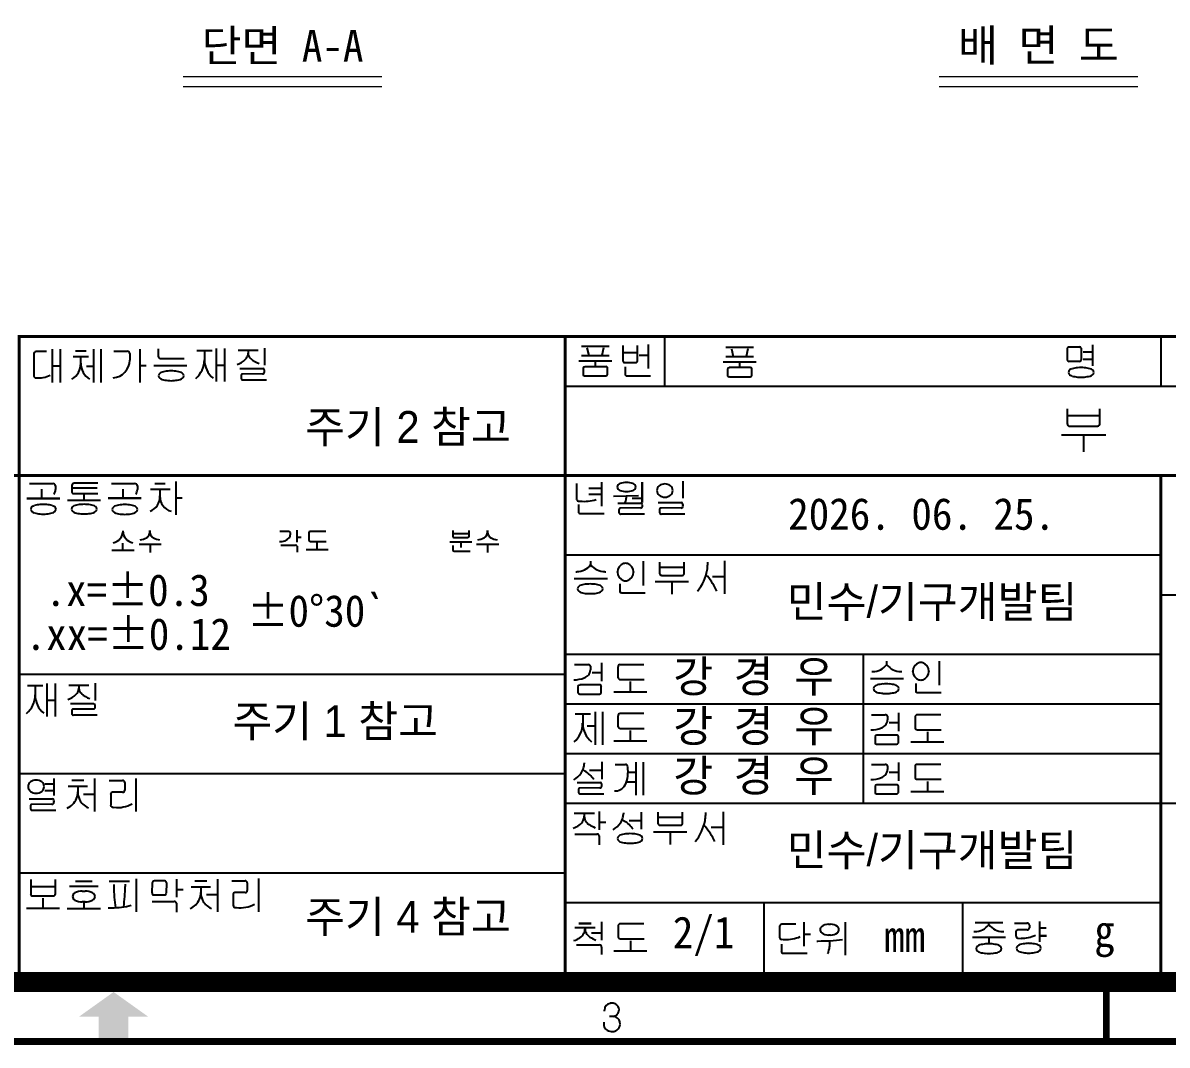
# Model space of a CAD drawing. Header units: millimetres. Extents: x 20 to 420, y 20 to 297.
# Drawn here: x 218.4 to 333.6, y 19.6 to 122.6 of the extents above; entities that cross this region are included whole.
import ezdxf

# ---------------------------------------------------------------- set-up
doc = ezdxf.new("R2010")
doc.units = ezdxf.units.MM
doc.layers.get('0').update_dxf_attribs({"color": 6})
doc.layers.add('0 @ 1', color=6, linetype='Continuous')
doc.layers.add('DIM', color=2, linetype='Continuous', lineweight=9)
doc.styles.get("Standard").update_dxf_attribs({"font": '', "height": 3.2})
doc.styles.get('Standard').set_extended_font_data('GulimChe')

# ---------------------------------------------------------------- blocks, each defined once
blk = doc.blocks.new('A-3_규격도면_동인광학')
blk.add_hatch(color=256).paths.add_polyline_path([(204, 2.5), (206, 2.5), (206, 0), (209, 0), (209, 2.5), (211, 2.5), (207.5, 5)])
for p, q in [((263, 71), (263, 66)), ((313, 71), (313, 66)), ((199.46, 69.16), (199.46, 67.06)), ((200.76, 69.49), (199.71, 69.49)), ((201.31, 69.71), (201.31, 66.37)), ((202.12, 69.71), (202.12, 66.37)), ((203.67, 69.54), (204.73, 69.54)), ((205.49, 69.71), (205.49, 66.37)), ((206.2, 69.71), (206.2, 66.37)), ((207.52, 69.52), (208.87, 69.52)), ((209.13, 69.27), (209.13, 68.63)), ((210.13, 69.71), (210.13, 66.37)), ((211.99, 69.75), (211.99, 69.01)), ((215.9, 69.58), (217.44, 69.58)), ((216.66, 69.58), (216.66, 68.65)), ((217.85, 69.8), (217.85, 66.46)), ((218.66, 69.8), (218.66, 66.46)), ((220.05, 69.62), (222.07, 69.62)), ((221.06, 69.62), (221.06, 69.31)), ((221.06, 69.62), (221.06, 69.31)), ((222.7, 69.82), (222.7, 68.1)), ((254.63, 70.03), (257.41, 70.03)), ((255.18, 69.87), (255.36, 69.08)), ((256.86, 69.86), (256.68, 69.08)), ((258.81, 70.08), (258.81, 68.55)), ((258.81, 69.38), (260.27, 69.38)), ((260.27, 68.59), (260.27, 70.08)), ((261.35, 70.18), (261.35, 67.76)), ((269.17, 69.92), (271.96, 69.92)), ((269.73, 69.77), (269.9, 68.98)), ((271.4, 69.75), (271.22, 68.98)), ((303.55, 69.75), (303.55, 68.69)), ((304.81, 69.94), (303.76, 69.94)), ((305, 68.69), (305, 69.72)), ((305.17, 69.44), (306.1, 69.44)), ((306.1, 70.16), (306.1, 68.04)), ((201.31, 68.03), (202.12, 68.03)), ((203.44, 68.98), (204.96, 68.98)), ((204.2, 68.3), (204.2, 68.98)), ((210.13, 68.07), (210.78, 68.07)), ((211.56, 68.09), (214.89, 68.09)), ((212.25, 68.77), (214.61, 68.77)), ((217.85, 68.12), (218.66, 68.12)), ((254.35, 68.55), (257.7, 68.55)), ((254.63, 69.08), (257.41, 69.08)), ((256.02, 68.55), (256.02, 67.96)), ((259.01, 68.38), (260.1, 68.38)), ((260.46, 69.12), (261.35, 69.12)), ((268.89, 68.45), (272.24, 68.45)), ((269.17, 68.98), (271.96, 68.98)), ((270.56, 68.45), (270.56, 67.86)), ((303.75, 68.5), (304.79, 68.5)), ((305.18, 68.71), (306.1, 68.71)), ((205.49, 67.99), (204.77, 67.99)), ((220.23, 67.78), (222.52, 67.78)), ((220.35, 67.05), (220.35, 66.78)), ((222.51, 67.23), (220.5, 67.21)), ((254.79, 67.81), (254.79, 67.2)), ((257.08, 67.96), (254.97, 67.96)), ((255.02, 67.05), (257.08, 67.05)), ((257.25, 67.26), (257.25, 67.81)), ((259.02, 67.96), (259.02, 67.2)), ((259.22, 67.05), (261.6, 67.05)), ((269.33, 67.71), (269.33, 67.1)), ((271.62, 67.86), (269.52, 67.86)), ((269.57, 66.95), (271.62, 66.95)), ((271.8, 67.15), (271.8, 67.71)), ((220.56, 66.63), (222.91, 66.63)), ((253, 66), (393, 66)), ((303.56, 63.72), (303.56, 62.23)), ((306.86, 62.29), (306.86, 63.73)), ((303.56, 63.04), (306.86, 63.04)), ((303.84, 61.96), (306.6, 61.96)), ((302.97, 61.08), (307.44, 61.08)), ((305.2, 61.08), (305.2, 59.38)), ((199.04, 56.19), (201.37, 56.19)), ((200.24, 55.63), (200.24, 54.7)), ((201.65, 55.96), (201.65, 55.6)), ((203.29, 56.01), (203.29, 55.39)), ((205.86, 55.72), (203.29, 55.72)), ((205.91, 56.23), (203.54, 56.23)), ((207.29, 56.19), (209.62, 56.19)), ((208.42, 55.63), (208.42, 54.71)), ((209.9, 55.96), (209.9, 55.6)), ((211.23, 55.62), (213.19, 55.62)), ((211.65, 56.18), (212.7, 56.18)), ((212.18, 54.94), (212.18, 55.62)), ((213.76, 56.39), (213.76, 53.05)), ((254.12, 56.2), (254.12, 54.67)), ((255.36, 55.74), (256.66, 55.74)), ((256.66, 56.32), (256.66, 53.9)), ((260.75, 54.29), (260.75, 56.32)), ((260.75, 56.32), (260.75, 54.29)), ((264.84, 56.44), (264.84, 54.71)), ((202.1, 54.7), (198.76, 54.7)), ((198.76, 54.7), (202.1, 54.7)), ((202.86, 54.53), (206.19, 54.53)), ((203.53, 55.2), (205.92, 55.2)), ((204.52, 55.2), (204.52, 54.53)), ((210.28, 54.71), (206.94, 54.71)), ((206.94, 54.71), (210.28, 54.71)), ((213.76, 54.75), (214.42, 54.75)), ((254.33, 54.43), (254.5, 54.41)), ((255.36, 55.11), (256.66, 55.11)), ((257.87, 54.92), (260.36, 54.99)), ((258.29, 54.2), (260.59, 54.2)), ((259.13, 54.95), (259.14, 54.71)), ((260.75, 54.67), (259.74, 54.67)), ((262.37, 54.28), (264.67, 54.28)), ((254.33, 54.09), (254.33, 53.33)), ((254.53, 53.18), (256.91, 53.18)), ((258.41, 53.55), (258.41, 53.28)), ((260.57, 53.73), (258.56, 53.72)), ((258.63, 53.13), (260.97, 53.13)), ((262.5, 53.55), (262.5, 53.28)), ((264.66, 53.73), (262.65, 53.72)), ((262.71, 53.13), (265.06, 53.13)), ((211.16, 51.47), (211.16, 51.35)), ((211.16, 51.35), (211.16, 51.47)), ((224.24, 51.39), (225.17, 51.39)), ((225.3, 51.25), (225.3, 51.02)), ((225.97, 51.51), (225.97, 50.3)), ((225.97, 50.8), (226.41, 50.8)), ((227.17, 51.22), (227.17, 50.52)), ((228.89, 51.37), (227.31, 51.37)), ((241.67, 51.46), (241.67, 50.89)), ((241.67, 51.15), (243.32, 51.15)), ((241.83, 50.76), (243.16, 50.76)), ((243.32, 50.94), (243.32, 51.46)), ((245.16, 51.47), (245.16, 51.35)), ((245.16, 51.35), (245.16, 51.47)), ((208.44, 49.49), (208.44, 50.19)), ((210.07, 50.1), (212.31, 50.1)), ((211.18, 50.1), (211.18, 49.24)), ((224.35, 50), (225.83, 50)), ((225.98, 49.89), (225.98, 49.29)), ((227.33, 50.37), (228.92, 50.37)), ((227.99, 50.23), (227.99, 49.54)), ((241.38, 50.33), (243.6, 50.33)), ((241.67, 49.96), (241.67, 49.52)), ((242.49, 50.33), (242.49, 49.76)), ((244.07, 50.1), (246.3, 50.1)), ((245.18, 50.1), (245.18, 49.24)), ((207.34, 49.49), (209.56, 49.49)), ((226.89, 49.54), (229.11, 49.54)), ((241.84, 49.39), (243.42, 49.39)), ((253, 49), (313, 49)), ((254.06, 47.31), (254.17, 47.31)), ((255.57, 48.03), (255.57, 48.37)), ((256.97, 47.31), (257.07, 47.31)), ((258.26, 47.28), (258.26, 47.3)), ((258.26, 47.26), (258.26, 47.28)), ((259.87, 47.3), (259.87, 47.28)), ((259.87, 47.28), (259.87, 47.26)), ((260.84, 48.36), (260.84, 45.93)), ((262.5, 48.27), (262.5, 47.15)), ((262.5, 47.76), (264.98, 47.76)), ((264.98, 47.19), (264.98, 48.28)), ((267.34, 48.27), (267.34, 47.96)), ((269.05, 48.4), (269.05, 45.09)), ((253.91, 46.62), (257.24, 46.62)), ((258.48, 46.11), (258.48, 45.36)), ((262.06, 46.34), (265.42, 46.34)), ((262.71, 46.95), (264.78, 46.95)), ((263.74, 46.34), (263.74, 45.06)), ((267.19, 47), (267.31, 46.86)), ((267.83, 46.84), (269.05, 46.84)), ((258.68, 45.2), (261.06, 45.2)), ((313, 45), (393, 45)), ((253, 39), (313, 39)), ((256.64, 38.15), (256.64, 36.31)), ((283, 39), (283, 24)), ((285.39, 37.97), (285.39, 38.31)), ((290.66, 38.3), (290.66, 35.88)), ((198, 37), (253, 37)), ((253.93, 37.96), (255.31, 37.96)), ((255.53, 37.81), (255.53, 37.45)), ((256.64, 37.13), (255.71, 37.13)), ((258.31, 37.74), (258.31, 36.68)), ((260.9, 37.95), (258.53, 37.95)), ((283.88, 37.26), (283.98, 37.26)), ((286.79, 37.26), (286.89, 37.26)), ((288.02, 37.29), (288.02, 37.31)), ((288.02, 37.28), (288.02, 37.29)), ((289.63, 37.31), (289.63, 37.29)), ((289.63, 37.29), (289.63, 37.28)), ((198.84, 35.85), (200.38, 35.85)), ((199.6, 35.85), (199.6, 34.91)), ((200.79, 36.06), (200.79, 32.73)), ((201.6, 36.06), (201.6, 32.73)), ((202.99, 35.89), (205.01, 35.89)), ((204, 35.89), (204, 35.58)), ((204, 35.89), (204, 35.58)), ((205.65, 36.09), (205.65, 34.36)), ((254.28, 35.76), (254.28, 35.15)), ((256.45, 35.91), (254.46, 35.91)), ((256.63, 35.21), (256.63, 35.76)), ((258.55, 36.45), (260.94, 36.45)), ((259.55, 36.25), (259.55, 35.21)), ((283.73, 36.56), (287.06, 36.56)), ((288.3, 36.06), (288.3, 35.3)), ((254.51, 35), (256.45, 35)), ((257.89, 35.21), (261.22, 35.21)), ((288.5, 35.15), (290.88, 35.15)), ((200.79, 34.38), (201.6, 34.38)), ((203.17, 34.04), (205.47, 34.04)), ((205.45, 33.49), (203.44, 33.48)), ((253, 34), (313, 34)), ((203.29, 33.31), (203.29, 33.04)), ((203.51, 32.9), (205.85, 32.9)), ((254, 32.99), (255.53, 32.99)), ((254.76, 32.99), (254.76, 32.05)), ((256.01, 33.2), (256.01, 29.9)), ((256.76, 33.2), (256.76, 29.9)), ((258.31, 32.82), (258.31, 31.77)), ((260.9, 33.04), (258.53, 33.04)), ((283.86, 32.92), (285.23, 32.92)), ((285.45, 32.77), (285.45, 32.41)), ((286.57, 33.11), (286.57, 31.27)), ((288.24, 32.7), (288.24, 31.64)), ((290.83, 32.91), (288.46, 32.91)), ((256.01, 31.76), (255.21, 31.76)), ((258.55, 31.54), (260.94, 31.54)), ((259.55, 31.33), (259.55, 30.3)), ((286.57, 32.09), (285.64, 32.09)), ((288.48, 31.41), (290.87, 31.41)), ((289.48, 31.2), (289.48, 30.17)), ((257.89, 30.3), (261.22, 30.3)), ((284.21, 30.72), (284.21, 30.11)), ((286.38, 30.87), (284.39, 30.87)), ((286.56, 30.17), (286.56, 30.72)), ((287.82, 30.17), (291.15, 30.17)), ((253, 29), (313, 29)), ((284.44, 29.96), (286.38, 29.96)), ((254.9, 28.07), (254.9, 27.96)), ((256.67, 28.16), (256.67, 26.43)), ((258.02, 27.91), (259.06, 27.91)), ((260.12, 28.13), (260.12, 24.81)), ((260.85, 28.14), (260.85, 24.8)), ((283.86, 27.92), (285.23, 27.92)), ((285.45, 27.77), (285.45, 27.41)), ((286.57, 28.11), (286.57, 26.27)), ((288.24, 27.7), (288.24, 26.64)), ((290.83, 27.91), (288.46, 27.91)), ((198, 27), (253, 27)), ((254.77, 27.35), (254.96, 27.24)), ((255.44, 27.34), (256.67, 27.34)), ((259.32, 27.14), (260.12, 27.14)), ((286.57, 27.09), (285.64, 27.09)), ((200.56, 25.95), (201.47, 25.95)), ((201.47, 26.51), (201.47, 24.78)), ((202.92, 25.73), (204.88, 25.73)), ((203.3, 26.31), (204.49, 26.31)), ((203.9, 25.73), (203.9, 25.14)), ((205.57, 26.49), (205.57, 23.18)), ((207.07, 26.3), (208.41, 26.3)), ((208.62, 26.1), (208.62, 25.31)), ((209.75, 26.51), (209.75, 23.17)), ((254.21, 26.1), (256.5, 26.1)), ((254.33, 25.37), (254.33, 25.1)), ((256.49, 25.55), (254.48, 25.53)), ((259.17, 26.15), (260.12, 26.15)), ((284.21, 25.72), (284.21, 25.11)), ((286.38, 25.87), (284.39, 25.87)), ((286.56, 25.17), (286.56, 25.72)), ((288.48, 26.41), (290.87, 26.41)), ((289.48, 26.2), (289.48, 25.17)), ((199.01, 24.45), (201.31, 24.45)), ((200.56, 25.29), (201.47, 25.29)), ((204.46, 24.93), (205.57, 24.93)), ((207.21, 24.89), (207.21, 23.84)), ((208.41, 25.11), (207.39, 25.11)), ((254.54, 24.95), (256.89, 24.95)), ((284.44, 24.96), (286.38, 24.96)), ((287.82, 25.17), (291.15, 25.17)), ((199.13, 23.72), (199.13, 23.45)), ((201.29, 23.9), (199.28, 23.88)), ((199.35, 23.3), (201.7, 23.3)), ((207.32, 23.64), (207.4, 23.61)), ((207.4, 23.61), (207.54, 23.59)), ((253, 24), (393, 24)), ((256.4, 23.16), (256.4, 21.34)), ((260.64, 23.1), (260.64, 21.38)), ((262.33, 23.11), (262.33, 21.99)), ((264.81, 22.03), (264.81, 23.11)), ((267.12, 23.06), (267.12, 22.76)), ((268.9, 23.15), (268.9, 19.83)), ((253.9, 23.02), (255.93, 23.02)), ((254.91, 23.02), (254.91, 22.7)), ((256.4, 22.1), (257.07, 22.1)), ((258.73, 22.33), (258.92, 22.22)), ((258.86, 23.05), (258.86, 22.95)), ((259.42, 22.28), (260.64, 22.28)), ((262.33, 22.6), (264.81, 22.6)), ((253.97, 20.89), (256.19, 20.89)), ((261.89, 21.13), (265.24, 21.13)), ((262.54, 21.79), (264.61, 21.79)), ((263.56, 21.13), (263.56, 19.85)), ((266.97, 21.79), (267.09, 21.65)), ((267.68, 21.58), (268.9, 21.58)), ((256.42, 20.72), (256.42, 19.82)), ((198, 17), (253, 17)), ((199.15, 16.32), (199.15, 14.84)), ((201.64, 14.87), (201.64, 16.34)), ((203.67, 16.17), (205.33, 16.17)), ((207.06, 16.15), (209.09, 16.15)), ((209.78, 16.38), (209.78, 13.06)), ((212.67, 16.18), (211.61, 16.18)), ((213.83, 16.37), (213.83, 14.55)), ((215.7, 16.18), (216.88, 16.18)), ((217.96, 16.37), (217.96, 13.06)), ((219.41, 16.2), (220.75, 16.2)), ((222.09, 16.41), (222.09, 13.07)), ((199.15, 15.62), (201.64, 15.62)), ((203.05, 15.65), (205.96, 15.65)), ((204.35, 15.15), (204.49, 15.15)), ((204.49, 15.15), (204.63, 15.15)), ((207.53, 15.83), (207.53, 15.63)), ((208.66, 15.84), (208.66, 15.63)), ((211.4, 15.99), (211.37, 14.97)), ((212.82, 14.97), (212.86, 15.96)), ((213.83, 15.31), (214.5, 15.31)), ((215.31, 15.6), (217.27, 15.6)), ((216.29, 15.6), (216.29, 15.01)), ((220.74, 15), (219.72, 15)), ((220.96, 15.99), (220.96, 15.21)), ((199.35, 14.67), (201.43, 14.67)), ((200.39, 14.45), (200.39, 13.44)), ((204.49, 14.06), (204.35, 14.06)), ((204.63, 14.06), (204.49, 14.06)), ((204.49, 14.06), (204.49, 13.41)), ((211.4, 14.11), (213.62, 14.11)), ((211.57, 14.77), (212.61, 14.77)), ((213.85, 13.93), (213.85, 13.04)), ((216.85, 14.81), (217.96, 14.81)), ((219.54, 14.79), (219.54, 13.74)), ((253, 14), (313, 14)), ((273, 14), (273, 7)), ((293, 14), (293, 7)), ((198.73, 13.44), (202.06, 13.44)), ((202.83, 13.41), (206.17, 13.41)), ((206.96, 13.48), (207.33, 13.48)), ((219.65, 13.53), (219.73, 13.5)), ((219.73, 13.5), (219.88, 13.49)), ((255.62, 11.91), (254.37, 11.91)), ((254.37, 11.91), (255.62, 11.91)), ((256.65, 12.06), (256.65, 10.2)), ((258.32, 11.65), (258.32, 10.59)), ((260.91, 11.87), (258.54, 11.87)), ((274.59, 11.6), (274.59, 10.5)), ((276.23, 11.82), (274.83, 11.82)), ((277.02, 12.04), (277.02, 9.6)), ((279.52, 11.82), (279.62, 11.82)), ((279.62, 11.82), (279.73, 11.82)), ((281.2, 12.03), (281.2, 8.7)), ((294.28, 11.98), (297.06, 11.98)), ((295.67, 11.8), (295.67, 12)), ((298.26, 11.93), (299.48, 11.93)), ((299.75, 11.74), (299.75, 11.47)), ((300.78, 12.11), (300.78, 10.06)), ((253.98, 11.49), (256.01, 11.49)), ((254.99, 11.49), (254.99, 11.36)), ((255.65, 10.95), (256.65, 10.95)), ((277.69, 10.77), (277.02, 10.77)), ((279.62, 10.73), (279.52, 10.73)), ((279.73, 10.73), (279.62, 10.73)), ((294.01, 10.53), (297.34, 10.53)), ((294.17, 11.08), (294.27, 11.08)), ((295.68, 10.53), (295.68, 9.96)), ((297.07, 11.08), (297.18, 11.08)), ((298.4, 11.08), (298.4, 10.65)), ((298.58, 10.41), (298.91, 10.4)), ((299.53, 11.25), (298.63, 11.25)), ((301.45, 11.41), (300.78, 11.41)), ((300.78, 10.64), (301.46, 10.64)), ((301.46, 10.64), (300.78, 10.64)), ((254.13, 9.75), (256.46, 9.75)), ((256.66, 9.52), (256.66, 8.76)), ((258.56, 10.36), (260.95, 10.36)), ((259.56, 10.16), (259.56, 9.13)), ((274.77, 9.82), (274.77, 9.07)), ((278.34, 10.13), (278.45, 10.13)), ((279.62, 10.17), (279.62, 9.56)), ((257.9, 9.13), (261.23, 9.13)), ((274.96, 8.92), (277.35, 8.92)), ((256.94, 3.06), (256.94, 3.18)), ((257.85, 2.54), (257.46, 2.54)), ((257.85, 2.54), (257.86, 2.54))]:
    blk.add_line(p, q)
for points, const_width in [([(0, 0), (0, 277), (400, 277), (400, 0)], 0.7), ([(21, 6), (21, 271), (394, 271), (394, 6)], 2)]:
    blk.add_lwpolyline(points, close=True, dxfattribs=dict(const_width=const_width))
for points, const_width in [([(198, 7), (198, 71), (393, 71)], 0.3), ([(253, 71), (253, 7)], 0.3), ([(128, 7), (128, 57), (393, 57)], 0.3), ([(313, 57), (313, 7)], 0.3), ([(307.5, 0), (307.5, 6.67)], 0.7)]:
    blk.add_lwpolyline(points, dxfattribs=dict(const_width=const_width))
for centre, radius, start, end in [((199.71, 69.23), 0.261, 90, 196.224), ((208.87, 69.25), 0.269, 4.3858, 90), ((220.33, 69.31), 0.731, 334.7965, 0), ((221.76, 69.31), 0.707, 180, 230.0339), ((303.76, 69.72), 0.211, 90, 174.1511), ((304.78, 69.72), 0.223, 0, 81.4867), ((202.32, 68.3), 1.88, 301.736, 0), ((206.08, 68.3), 1.88, 180, 238.264), ((207.33, 68.63), 1.8, 274.0617, 0), ((212.23, 69.01), 0.238, 180, 274.8762), ((214.19, 68.65), 2.46, 310.6997, 0), ((219.07, 68.65), 2.41, 180, 230.1829), ((219.22, 70.25), 2.2, 289.6857, 314.5469), ((219.98, 69.47), 1.11, 314.5469, 334.7965), ((223.22, 71.05), 2.97, 230.0339, 249.212), ((258.99, 68.55), 0.179, 180, 277.6654), ((260.1, 68.56), 0.181, 270, 11.0214), ((303.75, 68.69), 0.198, 180, 272.2398), ((304.79, 68.71), 0.214, 270, 355.6406), ((199.7, 67.06), 0.236, 180, 268.1595), ((199.8, 70.18), 3.36, 268.1595, 293.0296), ((212.39, 67.01), 0.362, 130.787, 175.4096), ((212.39, 67.07), 0.362, 184.5904, 229.213), ((212.55, 66.82), 0.62, 105.5854, 130.787), ((213.19, 64.54), 2.98, 94.5784, 105.5854), ((213.3, 63.2), 4.33, 90, 94.5784), ((213.3, 63.2), 4.33, 85.4216, 90), ((213.4, 64.54), 2.98, 74.4146, 85.4216), ((214.04, 66.82), 0.62, 49.213, 74.4146), ((214.21, 67.01), 0.362, 4.5904, 49.213), ((214.21, 67.07), 0.362, 310.787, 355.4096), ((220.5, 67.06), 0.15, 90.4674, 185.5199), ((222.52, 67.41), 0.182, 265.0661, 354.5096), ((222.52, 67.6), 0.181, 5.4904, 90), ((221.55, 67.5), 1.16, 354.5096, 5.4904), ((254.97, 67.77), 0.187, 90, 169.1835), ((254.95, 67.2), 0.163, 180, 296.3016), ((257.1, 67.81), 0.154, 0, 98.8347), ((257.08, 67.23), 0.179, 270, 7.5903), ((259.18, 67.2), 0.157, 180, 284.5405), ((269.52, 67.67), 0.187, 90, 169.1835), ((269.49, 67.1), 0.163, 180, 296.3016), ((271.65, 67.71), 0.154, 0, 98.8347), ((271.62, 67.13), 0.179, 270, 7.5903), ((304.05, 67.36), 0.362, 130.787, 175.4096), ((304.05, 67.41), 0.362, 184.5904, 229.213), ((304.21, 67.16), 0.62, 105.5854, 130.787), ((304.21, 67.61), 0.62, 229.213, 254.4146), ((304.85, 64.88), 2.98, 94.5784, 105.5854), ((304.85, 69.89), 2.98, 254.4146, 265.4216), ((304.96, 63.54), 4.33, 90, 94.5784), ((304.96, 71.23), 4.33, 265.4216, 270), ((304.96, 63.54), 4.33, 85.4216, 90), ((304.96, 71.23), 4.33, 270, 274.5784), ((305.06, 64.88), 2.98, 74.4146, 85.4216), ((305.06, 69.89), 2.98, 274.5784, 285.5854), ((305.7, 67.16), 0.62, 49.213, 74.4146), ((305.7, 67.61), 0.62, 285.5854, 310.787), ((305.87, 67.36), 0.362, 4.5904, 49.213), ((305.87, 67.41), 0.362, 310.787, 355.4096), ((212.55, 67.27), 0.62, 229.213, 254.4146), ((213.19, 69.54), 2.98, 254.4146, 265.4216), ((213.3, 70.88), 4.33, 265.4216, 270), ((213.3, 70.88), 4.33, 270, 274.5784), ((213.4, 69.54), 2.98, 274.5784, 285.5854), ((214.04, 67.27), 0.62, 285.5854, 310.787), ((220.51, 66.78), 0.158, 180, 290.6438), ((306.6, 62.23), 0.266, 270, 11.7778), ((303.82, 62.23), 0.261, 180, 274.282), ((201.37, 55.9), 0.29, 11.8483, 90), ((200.91, 55.6), 0.74, 320.5326, 0), ((203.54, 55.97), 0.253, 90, 170.8151), ((203.49, 55.39), 0.199, 180, 282.1799), ((209.62, 55.9), 0.29, 11.8483, 90), ((209.16, 55.6), 0.74, 320.5326, 0), ((258.64, 55.78), 0.429, 109.7033, 172.0326), ((258.64, 55.9), 0.429, 187.9674, 250.2967), ((259.16, 54.33), 1.97, 90, 109.7033), ((259.16, 57.35), 1.97, 250.2967, 270), ((259.16, 54.33), 1.97, 70.2967, 90), ((259.16, 57.35), 1.97, 270, 289.7033), ((259.68, 55.78), 0.429, 7.9674, 70.2967), ((259.68, 55.9), 0.429, 289.7033, 352.0326), ((262.8, 55.51), 0.566, 126.2971, 182.2865), ((262.8, 55.47), 0.566, 177.7135, 233.7029), ((263.03, 55.2), 0.955, 90, 126.2971), ((263.03, 55.2), 0.955, 53.7029, 90), ((263.26, 55.51), 0.566, 357.7135, 53.7029), ((263.26, 55.47), 0.566, 306.2971, 2.2865), ((210.64, 54.85), 1.53, 290.6033, 3.3919), ((213.65, 54.84), 1.48, 175.9627, 256.3106), ((254.37, 54.67), 0.246, 180, 260.961), ((254.86, 58.76), 4.36, 265.2395, 286.478), ((258.54, 54.69), 0.602, 313.5964, 1.5108), ((260.59, 54.02), 0.181, 5.4904, 90), ((263.03, 55.78), 0.955, 233.7029, 270), ((263.03, 55.78), 0.955, 270, 306.2971), ((264.67, 54.1), 0.181, 5.4904, 90), ((199.51, 53.57), 0.362, 130.787, 175.4096), ((199.51, 53.63), 0.362, 184.5904, 229.213), ((199.68, 53.38), 0.62, 105.5854, 130.787), ((199.68, 53.83), 0.62, 229.213, 254.4146), ((200.32, 51.1), 2.98, 94.5784, 105.5854), ((200.32, 56.1), 2.98, 254.4146, 265.4216), ((200.42, 49.76), 4.33, 90, 94.5784), ((200.42, 57.45), 4.33, 265.4216, 270), ((200.42, 49.76), 4.33, 85.4216, 90), ((200.42, 57.45), 4.33, 270, 274.5784), ((200.53, 51.1), 2.98, 74.4146, 85.4216), ((200.53, 56.1), 2.98, 274.5784, 285.5854), ((201.17, 53.38), 0.62, 49.213, 74.4146), ((201.17, 53.83), 0.62, 285.5854, 310.787), ((201.34, 53.57), 0.362, 4.5904, 49.213), ((201.34, 53.63), 0.362, 310.787, 355.4096), ((203.63, 53.59), 0.362, 130.787, 175.4096), ((203.63, 53.65), 0.362, 184.5904, 229.213), ((203.79, 53.39), 0.62, 105.5854, 130.787), ((203.79, 53.84), 0.62, 229.213, 254.4146), ((204.43, 51.12), 2.98, 94.5784, 105.5854), ((204.43, 56.12), 2.98, 254.4146, 265.4216), ((204.54, 49.77), 4.33, 90, 94.5784), ((204.54, 57.46), 4.33, 265.4216, 270), ((204.54, 49.77), 4.33, 85.4216, 90), ((204.54, 57.46), 4.33, 270, 274.5784), ((204.64, 51.12), 2.98, 74.4146, 85.4216), ((204.64, 56.12), 2.98, 274.5784, 285.5854), ((205.28, 53.39), 0.62, 49.213, 74.4146), ((205.28, 53.84), 0.62, 285.5854, 310.787), ((205.45, 53.59), 0.362, 4.5904, 49.213), ((205.45, 53.65), 0.362, 310.787, 355.4096), ((207.72, 53.55), 0.362, 130.787, 175.4096), ((207.72, 53.61), 0.362, 184.5904, 229.213), ((207.89, 53.36), 0.62, 105.5854, 130.787), ((207.89, 53.81), 0.62, 229.213, 254.4146), ((208.53, 51.08), 2.98, 94.5784, 105.5854), ((208.53, 56.08), 2.98, 254.4146, 265.4216), ((208.64, 49.74), 4.33, 90, 94.5784), ((208.64, 57.42), 4.33, 265.4216, 270), ((208.64, 49.74), 4.33, 85.4216, 90), ((208.64, 57.42), 4.33, 270, 274.5784), ((208.74, 51.08), 2.98, 74.4146, 85.4216), ((208.74, 56.08), 2.98, 274.5784, 285.5854), ((209.38, 53.36), 0.62, 49.213, 74.4146), ((209.38, 53.81), 0.62, 285.5854, 310.787), ((209.55, 53.55), 0.362, 4.5904, 49.213), ((209.55, 53.61), 0.362, 310.787, 355.4096), ((254.49, 53.33), 0.157, 180, 284.5405), ((258.56, 53.57), 0.15, 90.4674, 185.5199), ((258.57, 53.28), 0.158, 180, 290.6438), ((260.59, 53.91), 0.182, 265.0661, 354.5096), ((260.5, 53.96), 0.276, 345.6737, 14.3263), ((262.65, 53.57), 0.15, 90.4674, 185.5199), ((262.66, 53.28), 0.158, 180, 290.6438), ((264.67, 53.91), 0.182, 265.0661, 354.5096), ((263.7, 54.01), 1.16, 354.5096, 5.4904), ((207.23, 51.43), 1.22, 280.1846, 0), ((209.66, 51.43), 1.22, 180, 259.8154), ((210.11, 51.8), 1.28, 273.0377, 302.6699), ((210.37, 51.39), 0.803, 302.6699, 326.0061), ((210.43, 51.35), 0.733, 326.0061, 0), ((211.89, 51.35), 0.733, 180, 213.9939), ((211.95, 51.39), 0.803, 213.9939, 237.3301), ((212.21, 51.8), 1.28, 237.3301, 266.9623), ((224.35, 51.51), 1.15, 262.4823, 318.1564), ((225.17, 51.25), 0.136, 0.0353, 90), ((224.89, 51.02), 0.411, 318.1564, 0), ((227.31, 51.22), 0.145, 90, 179.9617), ((241.8, 50.89), 0.132, 180, 282.7156), ((243.16, 50.92), 0.157, 270, 6.3225), ((244.11, 51.8), 1.28, 273.0377, 302.6699), ((244.37, 51.39), 0.803, 302.6699, 326.0061), ((244.43, 51.35), 0.733, 326.0061, 0), ((245.89, 51.35), 0.733, 180, 213.9939), ((245.95, 51.39), 0.803, 213.9939, 237.3301), ((246.21, 51.8), 1.28, 237.3301, 266.9623), ((225.83, 49.84), 0.158, 15.2263, 90), ((227.32, 50.52), 0.153, 180, 273.1332), ((241.81, 49.52), 0.136, 180, 282.3289), ((254.17, 49.07), 1.75, 270, 322.3934), ((255.52, 48.03), 0.0491, 322.3934, 2.3593), ((256.97, 49.07), 1.75, 217.6066, 270), ((259.14, 47.3), 0.879, 107.9102, 180), ((259.14, 47.26), 0.879, 180, 252.0898), ((259.03, 47.62), 0.54, 86.785, 107.9102), ((259.09, 47.62), 0.54, 72.0898, 93.215), ((258.99, 47.3), 0.879, 0, 72.0898), ((258.99, 47.26), 0.879, 287.9102, 0), ((262.71, 48.3), 4.66, 320.7448, 349.866), ((264.58, 47.96), 2.76, 349.866, 0), ((259.03, 46.94), 0.54, 252.0898, 273.215), ((259.09, 46.94), 0.54, 266.785, 287.9102), ((262.7, 47.15), 0.196, 180, 274.282), ((264.78, 47.15), 0.2, 270, 11.7778), ((262.52, 42.74), 6.32, 24.475, 40.623), ((254.6, 45.56), 0.362, 130.787, 175.4096), ((254.6, 45.62), 0.362, 184.5904, 229.213), ((254.77, 45.37), 0.62, 105.5854, 130.787), ((254.77, 45.82), 0.62, 229.213, 254.4146), ((255.4, 43.09), 2.98, 94.5784, 105.5854), ((255.4, 48.09), 2.98, 254.4146, 265.4216), ((255.51, 41.75), 4.33, 90, 94.5784), ((255.51, 49.44), 4.33, 265.4216, 270), ((255.51, 41.75), 4.33, 85.4216, 90), ((255.51, 49.44), 4.33, 270, 274.5784), ((255.62, 43.09), 2.98, 74.4146, 85.4216), ((255.62, 48.09), 2.98, 274.5784, 285.5854), ((256.25, 45.37), 0.62, 49.213, 74.4146), ((256.25, 45.82), 0.62, 285.5854, 310.787), ((256.42, 45.56), 0.362, 4.5904, 49.213), ((256.42, 45.62), 0.362, 310.787, 355.4096), ((258.64, 45.36), 0.157, 180, 284.5405), ((288.89, 37.31), 0.879, 107.9102, 180), ((288.79, 37.64), 0.54, 86.785, 107.9102), ((288.85, 37.64), 0.54, 72.0898, 93.215), ((288.75, 37.31), 0.879, 0, 72.0898), ((254.69, 37.45), 0.838, 315.9918, 0), ((255.31, 37.73), 0.235, 20.4434, 90), ((258.53, 37.74), 0.217, 90, 179.9617), ((283.98, 39.01), 1.75, 270, 322.3934), ((285.34, 37.97), 0.0491, 322.3934, 2.3593), ((286.79, 39.01), 1.75, 217.6066, 270), ((288.89, 37.28), 0.879, 180, 252.0898), ((288.75, 37.28), 0.879, 287.9102, 0), ((253.73, 40.02), 3.6, 272.1359, 289.2131), ((254.46, 35.72), 0.187, 90, 169.1835), ((254.6, 37.53), 0.957, 289.2131, 315.9918), ((256.48, 35.76), 0.154, 0, 98.8347), ((258.54, 36.68), 0.23, 180, 273.1332), ((284.42, 35.51), 0.362, 130.787, 175.4096), ((284.59, 35.31), 0.62, 105.5854, 130.787), ((285.22, 33.04), 2.98, 94.5784, 105.5854), ((285.33, 31.69), 4.33, 90, 94.5784), ((285.33, 31.69), 4.33, 85.4216, 90), ((285.44, 33.04), 2.98, 74.4146, 85.4216), ((286.07, 35.31), 0.62, 49.213, 74.4146), ((286.24, 35.51), 0.362, 4.5904, 49.213), ((288.79, 36.95), 0.54, 252.0898, 273.215), ((288.85, 36.95), 0.54, 266.785, 287.9102), ((197.14, 34.91), 2.46, 310.6997, 0), ((202.01, 34.91), 2.41, 180, 230.1829), ((202.16, 36.52), 2.2, 289.6857, 314.5469), ((202.93, 35.74), 1.11, 314.5469, 334.7965), ((203.27, 35.58), 0.731, 334.7965, 0), ((204.71, 35.58), 0.707, 180, 230.0339), ((206.16, 37.31), 2.97, 230.0339, 249.212), ((254.44, 35.15), 0.163, 180, 296.3016), ((256.45, 35.18), 0.179, 270, 7.5903), ((284.42, 35.57), 0.362, 184.5904, 229.213), ((284.59, 35.76), 0.62, 229.213, 254.4146), ((285.22, 38.04), 2.98, 254.4146, 265.4216), ((285.33, 39.38), 4.33, 265.4216, 270), ((285.33, 39.38), 4.33, 270, 274.5784), ((285.44, 38.04), 2.98, 274.5784, 285.5854), ((286.07, 35.76), 0.62, 285.5854, 310.787), ((286.24, 35.57), 0.362, 310.787, 355.4096), ((288.46, 35.3), 0.157, 180, 284.5405), ((203.44, 33.33), 0.15, 90.4674, 185.5199), ((205.47, 33.68), 0.182, 265.0661, 354.5096), ((205.47, 33.86), 0.181, 5.4904, 90), ((204.5, 33.77), 1.16, 354.5096, 5.4904), ((203.45, 33.04), 0.158, 180, 290.6438), ((258.53, 32.82), 0.217, 90, 179.9617), ((284.62, 32.41), 0.838, 315.9918, 0), ((285.23, 32.69), 0.235, 20.4434, 90), ((288.46, 32.7), 0.217, 90, 179.9617), ((252.29, 32.05), 2.46, 310.6997, 0), ((257.17, 32.05), 2.41, 180, 230.1829), ((258.54, 31.77), 0.23, 180, 273.1332), ((283.66, 34.98), 3.6, 272.1359, 289.2131), ((284.53, 32.49), 0.957, 289.2131, 315.9918), ((288.47, 31.64), 0.23, 180, 273.1332), ((284.39, 30.68), 0.187, 90, 169.1835), ((284.37, 30.11), 0.163, 180, 296.3016), ((286.4, 30.72), 0.154, 0, 98.8347), ((286.38, 30.14), 0.179, 270, 7.5903), ((253.45, 27.96), 1.45, 344.7231, 0), ((259.06, 27.67), 0.246, 3.6167, 90), ((253.22, 27.3), 6.1, 354.6056, 3.6167), ((285.23, 27.69), 0.235, 20.4434, 90), ((288.46, 27.7), 0.217, 90, 179.9617), ((252.56, 28.47), 2.48, 301.6271, 324.8064), ((253.17, 28.04), 1.74, 324.8064, 344.7231), ((253.45, 24.65), 3, 35.6337, 59.7588), ((256.98, 26.94), 2.33, 331.7109, 354.6056), ((283.66, 29.98), 3.6, 272.1359, 289.2131), ((284.53, 27.49), 0.957, 289.2131, 315.9918), ((284.62, 27.41), 0.838, 315.9918, 0), ((288.47, 26.64), 0.23, 180, 273.1332), ((199.46, 25.7), 0.566, 126.2971, 182.2865), ((199.46, 25.65), 0.566, 177.7135, 233.7029), ((199.7, 25.38), 0.955, 90, 126.2971), ((199.7, 25.38), 0.955, 53.7029, 90), ((199.93, 25.7), 0.566, 357.7135, 53.7029), ((199.93, 25.65), 0.566, 306.2971, 2.2865), ((208.41, 26.09), 0.21, 2.4746, 90), ((254.48, 25.38), 0.15, 90.4674, 185.5199), ((256.5, 25.73), 0.182, 265.0661, 354.5096), ((256.5, 25.92), 0.181, 5.4904, 90), ((255.53, 25.83), 1.16, 354.5096, 5.4904), ((258.03, 26.38), 1.14, 265.6985, 331.7109), ((284.39, 25.68), 0.187, 90, 169.1835), ((286.4, 25.72), 0.154, 0, 98.8347), ((199.7, 25.96), 0.955, 233.7029, 270), ((199.7, 25.96), 0.955, 270, 306.2971), ((201.31, 24.27), 0.181, 5.4904, 90), ((200.34, 24.18), 1.16, 354.5096, 5.4904), ((202.16, 25.13), 1.74, 314.7962, 337.7895), ((202.15, 25.14), 1.75, 337.7895, 0), ((205.83, 25.14), 1.93, 180, 203.0854), ((205.29, 24.91), 1.34, 203.0854, 227.7201), ((207.39, 24.92), 0.187, 90, 189.9031), ((208.42, 25.31), 0.202, 265.1914, 0), ((254.49, 25.1), 0.158, 180, 290.6438), ((284.37, 25.11), 0.163, 180, 296.3016), ((286.38, 25.14), 0.179, 270, 7.5903), ((199.28, 23.73), 0.15, 90.4674, 185.5199), ((199.29, 23.45), 0.158, 180, 290.6438), ((201.31, 24.08), 0.182, 265.0661, 354.5096), ((201.98, 25.31), 1.99, 295.4601, 314.7962), ((205.95, 25.63), 2.32, 227.7201, 245.1313), ((207.44, 23.84), 0.235, 180, 238.9832), ((207.91, 26.54), 2.97, 262.8795, 299.3294), ((253.59, 22.9), 1.37, 306.2125, 332.5484), ((253.98, 22.7), 0.93, 332.5484, 0), ((255.83, 22.7), 0.912, 180, 209.5054), ((255.97, 22.78), 1.08, 209.5054, 237.9626), ((256.53, 23.45), 2.48, 301.6271, 324.8064), ((257.13, 23.02), 1.74, 324.8064, 344.7231), ((257.41, 22.95), 1.45, 344.7231, 0), ((257.41, 19.63), 3, 35.6337, 59.7588), ((262.53, 21.99), 0.196, 180, 274.282), ((264.61, 21.99), 0.2, 270, 11.7778), ((262.49, 23.09), 4.66, 320.7448, 349.866), ((264.36, 22.76), 2.76, 349.866, 0), ((253.28, 23.32), 1.89, 285.8538, 306.2125), ((257.89, 25.85), 4.7, 237.9626, 246.4471), ((256.19, 20.66), 0.237, 15.2263, 90), ((258.8, 20.23), 0.62, 105.5854, 130.787), ((259.44, 17.96), 2.98, 94.5784, 105.5854), ((259.55, 16.53), 4.41, 90.4313, 94.5581), ((259.52, 16.61), 4.33, 85.4216, 90), ((259.62, 17.96), 2.98, 74.4146, 85.4216), ((260.26, 20.23), 0.62, 49.213, 74.4146), ((262.3, 17.54), 6.32, 24.475, 40.623), ((258.63, 20.43), 0.362, 130.787, 175.4096), ((258.63, 20.48), 0.362, 184.5904, 229.213), ((258.8, 20.68), 0.62, 229.213, 254.4146), ((259.44, 22.96), 2.98, 254.4146, 265.4216), ((259.55, 24.38), 4.41, 265.4419, 269.5687), ((259.52, 24.3), 4.33, 270, 274.5784), ((259.62, 22.96), 2.98, 274.5784, 285.5854), ((260.26, 20.68), 0.62, 285.5854, 310.787), ((260.43, 20.43), 0.362, 4.5904, 49.213), ((260.43, 20.48), 0.362, 310.787, 355.4096), ((211.61, 15.97), 0.211, 90, 174.1511), ((212.63, 15.96), 0.223, 0, 81.4867), ((220.75, 15.98), 0.21, 2.4746, 90), ((204.35, 13.5), 1.65, 90, 117.2376), ((204.63, 13.5), 1.65, 62.7624, 90), ((223.12, 15.63), 15.59, 180, 187.9213), ((193.38, 15.63), 15.28, 352.2562, 0), ((214.54, 15.01), 1.75, 337.7895, 0), ((218.22, 15.01), 1.93, 180, 203.0854), ((219.72, 14.82), 0.187, 90, 189.9031), ((220.76, 15.21), 0.202, 265.1914, 0), ((199.32, 14.84), 0.175, 180, 277.554), ((201.43, 14.88), 0.209, 270, 358.5824), ((203.81, 14.56), 0.459, 117.2376, 174.097), ((203.81, 14.66), 0.459, 185.903, 242.7624), ((204.35, 15.72), 1.65, 242.7624, 270), ((204.63, 15.72), 1.65, 270, 297.2376), ((205.18, 14.56), 0.459, 5.903, 62.7624), ((205.18, 14.66), 0.459, 297.2376, 354.097), ((211.57, 14.97), 0.198, 180, 272.2398), ((212.61, 14.98), 0.214, 270, 355.6406), ((213.62, 13.87), 0.237, 15.2263, 90), ((214.55, 15.01), 1.74, 314.7962, 337.7895), ((217.68, 14.78), 1.34, 203.0854, 227.7201), ((220.24, 16.44), 2.97, 262.8795, 299.3294), ((207.33, 21.29), 7.81, 270, 284.3395), ((214.37, 15.19), 1.99, 295.4601, 314.7962), ((218.34, 15.51), 2.32, 227.7201, 245.1313), ((219.78, 13.74), 0.235, 180, 238.9832), ((258.54, 11.65), 0.217, 90, 179.9617), ((274.83, 11.57), 0.248, 90, 173.4217), ((279.03, 11.31), 0.349, 125.2188, 180.6071), ((279.52, 10.66), 1.16, 90, 126.2044), ((279.73, 10.66), 1.16, 53.7956, 90), ((280.21, 11.31), 0.349, 359.3929, 54.7812), ((294.27, 12.84), 1.75, 270, 322.3934), ((295.62, 11.8), 0.0491, 322.3934, 2.3593), ((297.07, 12.84), 1.75, 217.6066, 270), ((299.48, 11.64), 0.29, 19.9366, 90), ((253.36, 11.99), 1.89, 285.8538, 306.2125), ((253.67, 11.56), 1.37, 306.2125, 332.5484), ((254.06, 11.36), 0.93, 332.5484, 0), ((255.9, 11.36), 0.912, 180, 209.5054), ((256.05, 11.45), 1.08, 209.5054, 237.9626), ((257.97, 14.51), 4.7, 237.9626, 246.4471), ((258.55, 10.59), 0.23, 180, 273.1332), ((274.8, 10.5), 0.207, 180, 264.2145), ((275.19, 14.18), 3.9, 268.4864, 292.3631), ((279.05, 11.25), 0.37, 171.6182, 233.7956), ((279.52, 11.89), 1.16, 233.7956, 270), ((279.73, 11.89), 1.16, 270, 306.2044), ((280.19, 11.25), 0.37, 306.2044, 8.3818), ((298.63, 11.01), 0.243, 90, 162.7327), ((298.64, 10.65), 0.247, 180, 255.9206), ((299.01, 13.32), 2.92, 268.0891, 297.4303), ((299.53, 11.47), 0.223, 268.9289, 0), ((256.46, 9.54), 0.204, 354.4055, 90), ((275.2, 14.48), 4.2, 264.2145, 268.4864), ((278.45, 31.96), 21.83, 270, 276.5199), ((278.25, 9.58), 1.37, 328.1522, 359.3875), ((294.75, 9.33), 0.362, 130.787, 175.4096), ((294.75, 9.39), 0.362, 184.5904, 229.213), ((294.92, 9.14), 0.62, 105.5854, 130.787), ((295.56, 6.86), 2.98, 94.5784, 105.5854), ((295.66, 5.52), 4.33, 90, 94.5784), ((295.66, 5.52), 4.33, 85.4216, 90), ((295.77, 6.86), 2.98, 74.4146, 85.4216), ((296.41, 9.14), 0.62, 49.213, 74.4146), ((296.57, 9.33), 0.362, 4.5904, 49.213), ((296.57, 9.39), 0.362, 310.787, 355.4096), ((298.82, 9.38), 0.362, 130.787, 175.4096), ((298.82, 9.43), 0.362, 184.5904, 229.213), ((298.99, 9.18), 0.62, 105.5854, 130.787), ((299.63, 6.9), 2.98, 94.5784, 105.5854), ((299.81, 4.31), 5.59, 91.6235, 94.3457), ((299.65, 5.56), 4.33, 85.4216, 90), ((299.76, 6.9), 2.98, 74.4146, 85.4216), ((300.39, 9.18), 0.62, 49.213, 74.4146), ((300.56, 9.38), 0.362, 4.5904, 49.213), ((300.56, 9.43), 0.362, 310.787, 355.4096), ((274.92, 9.07), 0.157, 180, 284.5405), ((294.92, 9.59), 0.62, 229.213, 254.4146), ((295.56, 11.86), 2.98, 254.4146, 265.4216), ((295.66, 13.21), 4.33, 265.4216, 270), ((295.66, 13.21), 4.33, 270, 274.5784), ((295.77, 11.86), 2.98, 274.5784, 285.5854), ((296.41, 9.59), 0.62, 285.5854, 310.787), ((298.99, 9.63), 0.62, 229.213, 254.4146), ((299.63, 11.91), 2.98, 254.4146, 265.4216), ((299.81, 14.5), 5.59, 265.6543, 268.3765), ((299.65, 13.25), 4.33, 270, 274.5784), ((299.76, 11.91), 2.98, 274.5784, 285.5854), ((300.39, 9.63), 0.62, 285.5854, 310.787), ((257.62, 3.18), 0.682, 98.2529, 180), ((257.67, 2.84), 1.03, 75.0181, 98.2529), ((257.76, 3.18), 0.675, 44.0835, 75.0181), ((257.79, 3.21), 0.63, 348.3143, 44.0835), ((257.75, 3.18), 0.644, 278.5791, 307.7909), ((257.83, 1.87), 0.674, 69.434, 87.2286), ((257.81, 1.83), 0.712, 352.9335, 69.434), ((257.71, 3.23), 0.714, 307.7909, 348.3143), ((257.8, 1.81), 0.927, 169.7156, 200.2921), ((257.54, 1.72), 0.649, 200.2921, 239.5601), ((257.77, 2.11), 1.1, 239.5601, 270.0539), ((257.77, 1.68), 0.675, 270.0539, 309.2304), ((257.63, 1.85), 0.896, 309.2304, 352.9335)]:
    blk.add_arc(centre, radius, start, end)

msp = doc.modelspace()

# ---------------------------------------------------------------- linework, layer by layer
at = {"layer": 'DIM', "color": 2, "ltscale": 0.5}
for p, q in [((234.517, 117.175), (254.52, 117.175)), ((310.658, 117.175), (330.661, 117.175)), ((234.517, 116.175), (254.52, 116.175)), ((310.658, 116.175), (330.661, 116.175))]:
    msp.add_line(p, q, dxfattribs=at)

# ---------------------------------------------------------------- block references
at = {"layer": '0 @ 1'}
msp.add_blockref('A-3_규격도면_동인광학', (20, 20), dxfattribs=at)

# ---------------------------------------------------------------- texts
at = {"layer": 'DIM', "color": 2, "ltscale": 0.5, "char_height": 3.2, "attachment_point": 5}
for s, insert in [('\\A1;단면 A-A', (244.518, 120.145)), ('\\A1;배 면 도', (320.659, 120.145))]:
    msp.add_mtext(s, dxfattribs=dict(at, insert=insert))
at = {"layer": 'DIM', "char_height": 3.2, "attachment_point": 5}
for s, insert, width in [('{\\fGulim|b0|i0|c129|p50;\\C2;주기 2 참고}', (257.16, 81.72), 46.05648), ('{\\C2;2026. 06. 25.}', (308.895, 73.112), 48.16062), ('{\\C2;.x=±0.3}', (228.916, 65.438), 46.05648), ('{\\fGulim|b0|i0|c129|p50;\\C2;민수/기구개발팀}', (309.948, 64.112), 46.05648), ('{\\C2;±0%%D30}`', (247.956, 63.349), 46.05648), ('{\\C2;.xx=±0.12}', (228.981, 61.016), 46.05648), ('{\\C2;강 경 우}', (291.97, 56.612), 22.01091), ('{\\fGulim|b0|i0|c129|p50;\\C2;주기 1 참고}', (249.823, 52.092), 46.05648), ('{\\C2;강 경 우}', (291.97, 51.612), 22.01091), ('{\\C2;강 경 우}', (291.97, 46.612), 22.01091), ('{\\fGulim|b0|i0|c129|p50;\\C2;민수/기구개발팀}', (309.948, 39.112), 46.05648), ('{\\fGulim|b0|i0|c129|p50;\\C2;주기 4 참고}', (257.16, 32.405), 46.05648), ('{\\C2;2/1}', (286.932, 30.612), 12.08812), ('{\\C2;mm}', (307.18, 30.612), 11.59127), ('{\\C2;g}', (327.315, 30.612), 11.3207)]:
    msp.add_mtext(s, dxfattribs=dict(at, insert=insert, width=width))

doc.saveas('drawing.dxf')
